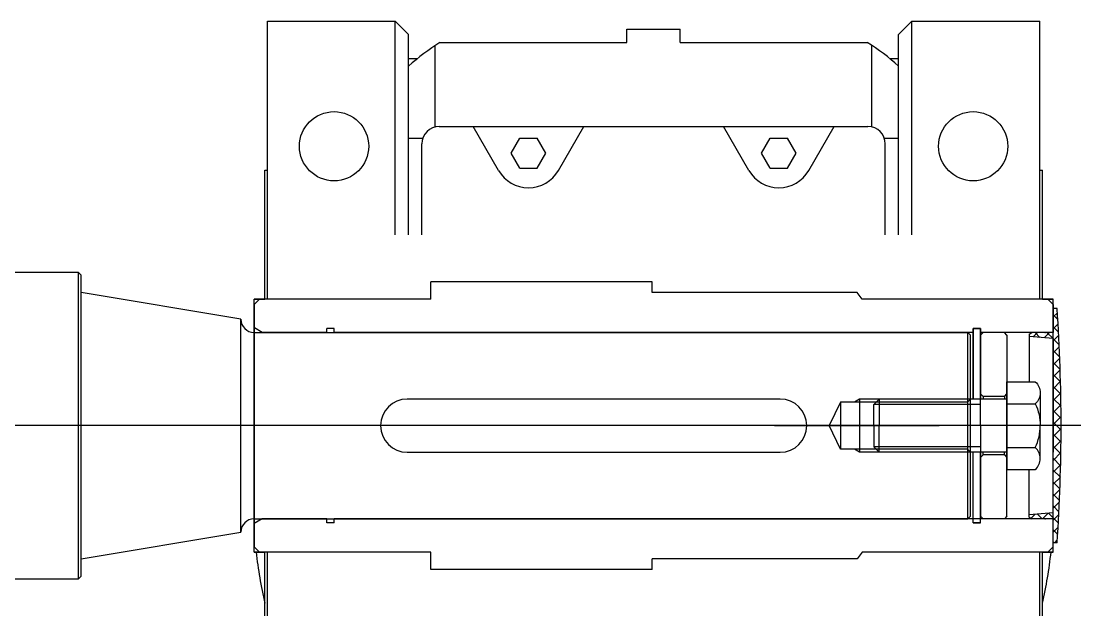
# Model space of a CAD drawing. Header units: millimetres. Extents: x 0 to 356400, y 0 to 68257.
# Drawn here: x 335611.3 to 336009.2, y 51800.4 to 52021.6 of the extents above; entities that cross this region are included whole.
import ezdxf

# ---------------------------------------------------------------- set-up
doc = ezdxf.new("R2010")
doc.units = ezdxf.units.MM
doc.header["$LTSCALE"] = 75
for name, color, linetype in [('1轮廓实线层', 7, 'Continuous'), ('2细线层', 4, 'Continuous'), ('8', 8, 'Continuous')]:
    doc.layers.add(name, color=color, linetype=linetype)
doc.styles.get("Standard").update_dxf_attribs({"font": 'arial.ttf'})
pattern_1 = [(225, (4389.7694, 22954.0542), (2.245064, -2.245064), []), (315, (4389.7694, 22954.0542), (2.245064, 2.245064), [])]

# ---------------------------------------------------------------- blocks, each defined once
blk = doc.blocks.new('A$C2FBA045F')
at = {"layer": '1轮廓实线层'}
for p, q in [((0, 16.47), (-10.62, 16.47)), ((0, 0), (0, 16.47)), ((-12.5, 12.36), (-12.5, 0)), ((0, 15.3), (0, 0)), ((0, 8.24), (-10.62, 8.24)), ((0, 10), (48, 10)), ((10, 0), (10, 10)), ((48, 10), (48, 0)), ((48, 10), (50, 8)), ((50, 0), (50, 8))]:
    blk.add_line(p, q, dxfattribs=at)
for centre, radius, start, end in [((-7.04, 12.36), 5.46, 131.0466, 228.9534), ((6.53, 0), 19.03, 154.3539, 180)]:
    blk.add_arc(centre, radius, start, end, dxfattribs=at)
at = {"layer": '2细线层'}
blk.add_line((10, 8), (50, 8), dxfattribs=at)
blk = doc.blocks.new('G$CFADF2E56')
at = {"layer": '8'}
h = blk.add_hatch(dxfattribs=at)
h.set_pattern_fill('ANSI37', color=256, angle=180, style=0)
h.set_pattern_definition(pattern_1)
h.paths.add_polyline_path([(1627.85, 22113.71), (1618.85, 22114.5), (1618.85, 22115.42), (1619.85, 22116), (1627.85, 22116), (1627.85, 22121), (1627.85, 22125), (1629.35, 22125, -0.017041), (1630.85, 22081), (1627.85, 22081)])
h = blk.add_hatch(dxfattribs=at)
h.set_pattern_fill('ANSI37', color=256, angle=180, style=0)
h.set_pattern_definition(pattern_1)
h.paths.add_polyline_path([(1627.85, 22048.29), (1618.85, 22047.5), (1618.85, 22046.58), (1619.85, 22046), (1627.85, 22046), (1627.85, 22041), (1627.85, 22037), (1629.35, 22037, 0.017041), (1630.85, 22081), (1627.85, 22081)])
for p, q in [((1332.83, 22233, 0), (1380.83, 22233, 0)), ((1332.83, 22128.5, 0), (1332.83, 22233, 0)), ((1380.83, 22152.71, 0), (1380.83, 22233, 0)), ((1385.83, 22228, 0), (1380.83, 22233, 0)), ((1569.83, 22228, 0), (1574.83, 22233, 0)), ((1574.83, 22233, 0), (1622.83, 22233, 0)), ((1574.83, 22152.71, 0), (1574.83, 22233, 0)), ((1622.83, 22128.5, 0), (1622.83, 22233, 0)), ((1385.83, 22152.71, 0), (1385.83, 22228, 0)), ((1467.83, 22225, 0), (1467.83, 22230, 0)), ((1467.83, 22230, 0), (1487.83, 22230, 0)), ((1487.83, 22225, 0), (1487.83, 22230, 0)), ((1569.83, 22152.71, 0), (1569.83, 22228, 0)), ((1395.83, 22193.22, 0), (1395.83, 22223.86, 0)), ((1397.58, 22225, 0), (1467.83, 22225, 0)), ((1487.83, 22225, 0), (1558.08, 22225, 0)), ((1559.83, 22193.22, 0), (1559.83, 22223.86, 0)), ((1385.83, 22219, 0), (1389.23, 22219, 0)), ((1566.44, 22219, 0), (1569.83, 22219, 0)), ((1397.33, 22193.4, 0), (1558.33, 22193.4, 0)), ((1419.58, 22176.9, 0), (1410.05, 22193.4, 0)), ((1442.09, 22176.9, 0), (1451.62, 22193.4, 0)), ((1513.58, 22176.9, 0), (1504.05, 22193.4, 0)), ((1536.09, 22176.9, 0), (1545.62, 22193.4, 0)), ((1385.83, 22189, 0), (1391.18, 22189, 0)), ((1424.31, 22183.4, 0), (1427.57, 22189.05, 0)), ((1427.57, 22189.05, 0), (1434.1, 22189.05, 0)), ((1437.36, 22183.4, 0), (1434.1, 22189.05, 0)), ((1518.31, 22183.4, 0), (1521.57, 22189.05, 0)), ((1521.57, 22189.05, 0), (1528.1, 22189.05, 0)), ((1531.36, 22183.4, 0), (1528.1, 22189.05, 0)), ((1564.49, 22189, 0), (1569.83, 22189, 0)), ((1390.83, 22152.71, 0), (1390.83, 22186.9, 0)), ((1427.57, 22177.75, 0), (1424.31, 22183.4, 0)), ((1434.1, 22177.75, 0), (1437.36, 22183.4, 0)), ((1521.57, 22177.75, 0), (1518.31, 22183.4, 0)), ((1528.1, 22177.75, 0), (1531.36, 22183.4, 0)), ((1564.83, 22152.71, 0), (1564.83, 22186.9, 0)), ((1331.83, 22128.5, 0), (1331.83, 22177, 0)), ((1331.83, 22177, 0), (1332.83, 22177, 0)), ((1427.57, 22177.75, 0), (1434.1, 22177.75, 0)), ((1521.57, 22177.75, 0), (1528.1, 22177.75, 0)), ((1622.83, 22177, 0), (1623.83, 22177, 0)), ((1623.83, 22128.5, 0), (1623.83, 22177, 0)), ((1261.83, 22138.5, 0), (1233.83, 22138.5, 0)), ((1261.83, 22023.5, 0), (1261.83, 22138.5, 0)), ((1262.83, 22137.5, 0), (1261.83, 22138.5, 0)), ((1262.83, 22024.5, 0), (1262.83, 22137.5, 0)), ((1477.23, 22135, 0), (1394.23, 22135, 0)), ((1394.23, 22128.5, 0), (1394.23, 22135, 0)), ((1477.23, 22131, 0), (1477.23, 22135, 0)), ((1322.83, 22121, 0), (1262.83, 22131, 0)), ((1262.83, 22131, 0), (1262.83, 22131, 0)), ((1262.83, 22031, 0), (1262.83, 22131, 0)), ((1327.83, 22033.5, 0), (1327.83, 22128.5, 0)), ((1327.83, 22128.5, 0), (1331.83, 22128.5, 0)), ((1331.83, 22128.5, 0), (1327.83, 22128.5, 0)), ((1327.83, 22081, 0), (1327.83, 22128.5, 0)), ((1327.83, 22126.5, 0), (1329.83, 22128.5, 0)), ((1394.23, 22128.5, 0), (1329.83, 22128.5, 0)), ((1554.28, 22131, 0), (1477.23, 22131, 0)), ((1556.18, 22128.5, 0), (1554.28, 22131, 0)), ((1625.83, 22128.5, 0), (1556.18, 22128.5, 0)), ((1623.83, 22128.5, 0), (1627.83, 22128.5, 0)), ((1627.83, 22128.5, 0), (1623.83, 22128.5, 0)), ((1627.83, 22126.5, 0), (1625.83, 22128.5, 0)), ((1627.83, 22033.5, 0), (1627.83, 22128.5, 0)), ((1627.83, 22081, 0), (1627.83, 22128.5, 0)), ((1327.83, 22126.5, 0), (1327.83, 22035.5, 0)), ((1627.83, 22126.5, 0), (1627.85, 22116, 0)), ((1629.35, 22125, 0), (1627.85, 22125, 0)), ((1322.83, 22041, 0), (1322.83, 22121, 0)), ((1627.85, 22121, 0), (1627.85, 22116, 0)), ((1327.83, 22116, 0), (1595.83, 22116, 0)), ((1327.83, 22116, 0), (1327.83, 22046, 0)), ((1330.89, 22116.03, 0), (1327.92, 22117.74, 0)), ((1355.13, 22116, 0), (1330.83, 22116, 0)), ((1357.83, 22117.5, 0), (1355.13, 22117.5, 0)), ((1355.13, 22116, 0), (1355.13, 22117.5, 0)), ((1357.83, 22116, 0), (1357.83, 22117.5, 0)), ((1597.83, 22116, 0), (1357.83, 22116, 0)), ((1595.83, 22046, 0), (1595.83, 22116, 0)), ((1595.83, 22116, 0), (1596.83, 22115, 0)), ((1597.83, 22117.5, 0), (1600.53, 22117.5, 0)), ((1600.53, 22117.5, 0), (1597.83, 22117.5, 0)), ((1597.83, 22117.5, 0), (1597.83, 22091, 0)), ((1597.83, 22116, 0), (1597.83, 22117.5, 0)), ((1597.83, 22091.16, 0), (1597.83, 22116.2, 0)), ((1600.53, 22116, 0), (1600.53, 22117.5, 0)), ((1600.53, 22117.5, 0), (1600.53, 22091, 0)), ((1600.53, 22091.04, 0), (1600.53, 22116.28, 0)), ((1624.83, 22116, 0), (1600.53, 22116, 0)), ((1601.53, 22116, 0), (1600.53, 22115, 0)), ((1609.53, 22116, 0), (1601.53, 22116, 0)), ((1610.53, 22115, 0), (1609.53, 22116, 0)), ((1618.85, 22115.42, 0), (1619.85, 22116, 0)), ((1618.85, 22115.42, 0), (1618.85, 22097.47, 0)), ((1627.85, 22116, 0), (1619.85, 22116, 0)), ((1596.83, 22047, 0), (1596.83, 22115, 0)), ((1600.53, 22091, 0), (1600.53, 22115, 0)), ((1610.53, 22115, 0), (1610.53, 22091, 0)), ((1627.85, 22113.71, 0), (1618.85, 22114.5, 0)), ((1627.85, 22113.71, 0), (1627.85, 22081, 0)), ((1601.53, 22092, 0), (1600.53, 22093, 0)), ((1601.53, 22092, 0), (1601.53, 22091, 0)), ((1609.53, 22092, 0), (1601.53, 22092, 0)), ((1609.53, 22092, 0), (1610.53, 22093, 0)), ((1609.53, 22092, 0), (1609.53, 22091, 0)), ((1547.96, 22089.87, 0), (1543.8, 22081, 0)), ((1547.96, 22089.87, 0), (1547.96, 22072.13, 0)), ((1595.71, 22089.87, 0), (1547.96, 22089.87, 0)), ((1555.17, 22091, 0), (1553.21, 22089.87, 0)), ((1555.17, 22091, 0), (1555.17, 22071, 0)), ((1596.83, 22091, 0), (1555.17, 22091, 0)), ((1596.83, 22091, 0), (1595.71, 22089.87, 0)), ((1595.71, 22089.87, 0), (1595.71, 22072.13, 0)), ((1627.85, 22091, 0), (1627.85, 22071, 0)), ((1596.83, 22081, 0), (956.81, 22081, 0)), ((1607.39, 22081, 0), (957.44, 22081, 0)), ((1638.25, 22081, 0), (1327.83, 22081, 0)), ((1327.83, 22033.5, 0), (1327.83, 22081, 0)), ((1523.21, 22081, 0), (1585.08, 22081, 0)), ((1547.96, 22072.13, 0), (1543.8, 22081, 0)), ((1627.83, 22033.5, 0), (1627.83, 22081, 0)), ((1627.85, 22048.29, 0), (1627.85, 22081, 0)), ((1595.71, 22072.13, 0), (1547.96, 22072.13, 0)), ((1555.17, 22071, 0), (1553.21, 22072.13, 0)), ((1596.83, 22071, 0), (1595.71, 22072.13, 0)), ((1596.83, 22071, 0), (1555.17, 22071, 0)), ((1597.83, 22044.5, 0), (1597.83, 22071, 0)), ((1597.83, 22045.84, 0), (1597.83, 22070.97, 0)), ((1600.53, 22071, 0), (1600.53, 22047, 0)), ((1600.53, 22044.5, 0), (1600.53, 22071, 0)), ((1600.53, 22045.94, 0), (1600.53, 22070.97, 0)), ((1601.53, 22070, 0), (1600.53, 22069, 0)), ((1601.53, 22070, 0), (1601.53, 22071, 0)), ((1609.53, 22070, 0), (1601.53, 22070, 0)), ((1609.53, 22070, 0), (1609.53, 22071, 0)), ((1609.53, 22070, 0), (1610.53, 22069, 0)), ((1610.53, 22047, 0), (1610.53, 22071, 0)), ((1627.83, 22071, 0), (1627.83, 22071, 0)), ((1618.85, 22046.58, 0), (1618.85, 22064.53, 0)), ((1627.85, 22048.29, 0), (1618.85, 22047.5, 0)), ((1330.89, 22046.01, 0), (1327.8, 22044.22, 0)), ((1327.83, 22046, 0), (1595.83, 22046, 0)), ((1355.13, 22046, 0), (1330.83, 22046, 0)), ((1355.13, 22044.5, 0), (1355.13, 22046, 0)), ((1357.83, 22044.5, 0), (1355.13, 22044.5, 0)), ((1619.85, 22046, 0), (1357.83, 22046, 0)), ((1357.83, 22044.5, 0), (1357.83, 22046, 0)), ((1596.83, 22047, 0), (1595.83, 22046, 0)), ((1597.83, 22044.5, 0), (1597.83, 22046, 0)), ((1600.53, 22044.5, 0), (1597.83, 22044.5, 0)), ((1597.83, 22044.5, 0), (1600.53, 22044.5, 0)), ((1601.53, 22046, 0), (1600.53, 22047, 0)), ((1600.53, 22044.5, 0), (1600.53, 22046, 0)), ((1609.53, 22046, 0), (1601.53, 22046, 0)), ((1610.53, 22047, 0), (1609.53, 22046, 0)), ((1618.85, 22046.58, 0), (1619.85, 22046, 0)), ((1627.85, 22046, 0), (1619.85, 22046, 0)), ((1627.83, 22035.5, 0), (1627.85, 22046, 0)), ((1627.85, 22041, 0), (1627.85, 22046, 0)), ((1262.83, 22031, 0), (1322.83, 22041, 0)), ((1629.35, 22037, 0), (1627.85, 22037, 0)), ((1327.83, 22035.5, 0), (1329.83, 22033.5, 0)), ((1327.83, 22033.5, 0), (1331.83, 22033.5, 0)), ((1331.83, 22033.5, 0), (1327.83, 22033.5, 0)), ((1394.23, 22033.5, 0), (1329.83, 22033.5, 0)), ((1331.83, 21989.04, 0), (1331.83, 22033.5, 0)), ((1332.83, 21816, 0), (1332.83, 22033.5, 0)), ((1394.23, 22027, 0), (1394.23, 22033.5, 0)), ((1556.18, 22033.5, 0), (1554.28, 22031, 0)), ((1625.83, 22033.5, 0), (1556.18, 22033.5, 0)), ((1622.83, 21816, 0), (1622.83, 22033.5, 0)), ((1623.83, 21989.04, 0), (1623.83, 22033.5, 0)), ((1623.83, 22033.5, 0), (1627.83, 22033.5, 0)), ((1627.83, 22033.5, 0), (1623.83, 22033.5, 0)), ((1627.83, 22035.5, 0), (1625.83, 22033.5, 0)), ((1262.83, 22031, 0), (1262.83, 22031, 0)), ((1480.23, 22031, 0), (1477.23, 22031, 0)), ((1477.23, 22027, 0), (1477.23, 22031, 0)), ((1554.28, 22031, 0), (1478.81, 22031, 0)), ((1261.83, 22023.5, 0), (1262.83, 22024.5, 0)), ((1477.23, 22027, 0), (1394.23, 22027, 0)), ((1233.83, 22023.5, 0), (1261.83, 22023.5, 0))]:
    blk.add_line(p, q, dxfattribs=at)
at = {"layer": '8', "elevation": 0}
blk.add_lwpolyline([(1385.33, 22071), (1525.33, 22071, 1), (1525.33, 22091), (1385.33, 22091, 1)], format="xyb", close=True, dxfattribs=at)
at = {"layer": '8'}
for centre in [(1357.83, 22186, 0), (1597.83, 22186, 0)]:
    blk.add_circle(centre, 13, dxfattribs=at)
for centre, radius, start, end in [((1445.83, 22149.03, 0), 90, 122.4193, 131.8103), ((1509.83, 22149.03, 0), 90, 48.1896, 57.5807), ((1397.33, 22186.9, 0), 6.5, 90, 180), ((1558.33, 22186.9, 0), 6.5, 0, 90), ((1430.83, 22183.4, 0), 13, 210, 330), ((1524.83, 22183.4, 0), 13, 210, 330), ((984.76, 22081, 0), 646.08, 0, 3.90502), ((1327.83, 22121, 0), 5, 180, 270), ((984.76, 22081, 0), 646.08, 356.09498, 0), ((1477.83, 22048.7, 0), 150, 179.9144, 180), ((1477.83, 22048.7, 0), 150, 180, 180.0944), ((1327.83, 22041, 0), 5, 90, 180), ((1477.83, 22048.7, 0), 150, 185.8159, 193.2617), ((1477.83, 22048.7, 0), 150, 346.7388, 354.184)]:
    blk.add_arc(centre, radius, start, end, dxfattribs=at)
for p in [(1327.92, 22117.74, 0), (1330.89, 22116.03, 0), (1330.89, 22116.03, 0), (1362.53, 22116, 0), (1593.13, 22116, 0), (1624.88, 22116.02, 0), (1624.88, 22116.02, 0), (1627.85, 22117.73, 0), (1327.8, 22044.22, 0), (1330.89, 22046.01, 0), (1330.89, 22046.01, 0), (1624.88, 22046.05, 0), (1624.88, 22046.05, 0)]:
    blk.add_point(p, dxfattribs=at)
at = {"layer": '8', "xscale": -1}
blk.add_blockref('A$C2FBA045F', (1610.53, 22081, 0), dxfattribs=at)
at = {"layer": '8', "rotation": 180}
blk.add_blockref('A$C2FBA045F', (1610.53, 22081, 0), dxfattribs=at)
at = {"layer": '8', "text_generation_flag": 4, "flags": 1}
for tag, p, rotation in [('MATERIAL', (1084.5, 20321), 180), ('ENAME', (1084.5, 20323), 180), ('NAME', (1084.5, 20324), 180), ('SPEC', (1084.5, 20322), 180), ('REMARK', (1084.5, 20317), 180), ('WEIGHT', (1084.5, 20320), 180), ('MAKER', (1084.5, 20318), 180), ('PRICE', (1084.5, 20319), 180), ('USER1', (1084.5, 20316), 180), ('USER2', (1084.5, 20315), 180), ('USER3', (1084.5, 20314), 180), ('USER4', (1084.5, 20313), 180), ('USER5', (1084.5, 20312), 180), ('QTY', (1084.5, 20311), 180), ('NAME', (525.5, 20272), 270), ('ENAME', (526.5, 20272), 270), ('SPEC', (527.5, 20272), 270), ('MATERIAL', (528.5, 20272), 270), ('WEIGHT', (529.5, 20272), 270), ('PRICE', (530.5, 20272), 270), ('MAKER', (531.5, 20272), 270), ('REMARK', (532.5, 20272), 270), ('USER1', (533.5, 20272), 270), ('USER2', (534.5, 20272), 270), ('USER3', (535.5, 20272), 270), ('USER4', (536.5, 20272), 270), ('USER5', (537.5, 20272), 270), ('QTY', (538.5, 20272), 270), ('NAME', (504.83, 20249), 180), ('MATERIAL', (504.83, 20246), 180), ('ENAME', (504.83, 20248), 180), ('SPEC', (504.83, 20247), 180), ('REMARK', (504.83, 20242), 180), ('WEIGHT', (504.83, 20245), 180), ('MAKER', (504.83, 20243), 180), ('PRICE', (504.83, 20244), 180), ('USER4', (504.83, 20238), 180), ('USER1', (504.83, 20241), 180), ('USER2', (504.83, 20240), 180), ('USER3', (504.83, 20239), 180), ('USER5', (504.83, 20237), 180), ('QTY', (504.83, 20236), 180), ('ENAME', (1084.5, 19423), 180), ('NAME', (1084.5, 19424), 180), ('SPEC', (1084.5, 19422), 180), ('MATERIAL', (1084.5, 19421), 180), ('WEIGHT', (1084.5, 19420), 180), ('MAKER', (1084.5, 19418), 180), ('PRICE', (1084.5, 19419), 180), ('REMARK', (1084.5, 19417), 180), ('USER1', (1084.5, 19416), 180), ('USER2', (1084.5, 19415), 180), ('USER3', (1084.5, 19414), 180), ('USER4', (1084.5, 19413), 180), ('USER5', (1084.5, 19412), 180), ('QTY', (1084.5, 19411), 180), ('NAME', (525.5, 19372), 270), ('ENAME', (526.5, 19372), 270), ('SPEC', (527.5, 19372), 270), ('MATERIAL', (528.5, 19372), 270), ('WEIGHT', (529.5, 19372), 270), ('PRICE', (530.5, 19372), 270), ('MAKER', (531.5, 19372), 270), ('REMARK', (532.5, 19372), 270), ('USER1', (533.5, 19372), 270), ('USER2', (534.5, 19372), 270), ('USER3', (535.5, 19372), 270), ('USER4', (536.5, 19372), 270), ('USER5', (537.5, 19372), 270), ('QTY', (538.5, 19372), 270), ('MATERIAL', (504.83, 19346), 180), ('ENAME', (504.83, 19348), 180), ('NAME', (504.83, 19349), 180), ('SPEC', (504.83, 19347), 180), ('REMARK', (504.83, 19342), 180), ('WEIGHT', (504.83, 19345), 180), ('MAKER', (504.83, 19343), 180), ('PRICE', (504.83, 19344), 180), ('USER4', (504.83, 19338), 180), ('USER1', (504.83, 19341), 180), ('USER2', (504.83, 19340), 180), ('USER3', (504.83, 19339), 180), ('USER5', (504.83, 19337), 180), ('QTY', (504.83, 19336), 180), ('ENAME', (1084.5, 18523), 180), ('NAME', (1084.5, 18524), 180), ('MATERIAL', (1084.5, 18521), 180), ('WEIGHT', (1084.5, 18520), 180), ('PRICE', (1084.5, 18519), 180), ('SPEC', (1084.5, 18522), 180), ('REMARK', (1084.5, 18517), 180), ('MAKER', (1084.5, 18518), 180), ('USER1', (1084.5, 18516), 180), ('USER2', (1084.5, 18515), 180), ('USER3', (1084.5, 18514), 180), ('USER4', (1084.5, 18513), 180), ('USER5', (1084.5, 18512), 180), ('QTY', (1084.5, 18511), 180), ('NAME', (525.5, 18472), 270), ('ENAME', (526.5, 18472), 270), ('SPEC', (527.5, 18472), 270), ('MATERIAL', (528.5, 18472), 270), ('WEIGHT', (529.5, 18472), 270), ('PRICE', (530.5, 18472), 270), ('MAKER', (531.5, 18472), 270), ('REMARK', (532.5, 18472), 270), ('USER1', (533.5, 18472), 270), ('USER2', (534.5, 18472), 270), ('USER3', (535.5, 18472), 270), ('USER4', (536.5, 18472), 270), ('USER5', (537.5, 18472), 270), ('QTY', (538.5, 18472), 270), ('ENAME', (504.83, 18448), 180), ('NAME', (504.83, 18449), 180), ('SPEC', (504.83, 18447), 180), ('MATERIAL', (504.83, 18446), 180), ('WEIGHT', (504.83, 18445), 180), ('MAKER', (504.83, 18443), 180), ('PRICE', (504.83, 18444), 180), ('REMARK', (504.83, 18442), 180), ('USER1', (504.83, 18441), 180), ('USER2', (504.83, 18440), 180), ('USER3', (504.83, 18439), 180), ('USER4', (504.83, 18438), 180), ('USER5', (504.83, 18437), 180), ('QTY', (504.83, 18436), 180), ('ENAME', (1084.5, 17623), 180), ('NAME', (1084.5, 17624), 180), ('MATERIAL', (1084.5, 17621), 180), ('WEIGHT', (1084.5, 17620), 180), ('PRICE', (1084.5, 17619), 180), ('SPEC', (1084.5, 17622), 180), ('REMARK', (1084.5, 17617), 180), ('MAKER', (1084.5, 17618), 180), ('USER1', (1084.5, 17616), 180), ('USER2', (1084.5, 17615), 180), ('USER3', (1084.5, 17614), 180), ('USER4', (1084.5, 17613), 180), ('USER5', (1084.5, 17612), 180), ('QTY', (1084.5, 17611), 180), ('NAME', (525.5, 17572), 270), ('ENAME', (526.5, 17572), 270), ('SPEC', (527.5, 17572), 270), ('MATERIAL', (528.5, 17572), 270), ('WEIGHT', (529.5, 17572), 270), ('PRICE', (530.5, 17572), 270), ('MAKER', (531.5, 17572), 270), ('REMARK', (532.5, 17572), 270), ('USER1', (533.5, 17572), 270), ('USER2', (534.5, 17572), 270), ('USER3', (535.5, 17572), 270), ('USER4', (536.5, 17572), 270), ('USER5', (537.5, 17572), 270), ('QTY', (538.5, 17572), 270), ('ENAME', (504.83, 17548), 180), ('NAME', (504.83, 17549), 180), ('MATERIAL', (504.83, 17546), 180), ('WEIGHT', (504.83, 17545), 180), ('PRICE', (504.83, 17544), 180), ('SPEC', (504.83, 17547), 180), ('REMARK', (504.83, 17542), 180), ('MAKER', (504.83, 17543), 180), ('USER1', (504.83, 17541), 180), ('USER2', (504.83, 17540), 180), ('USER4', (504.83, 17538), 180), ('USER5', (504.83, 17537), 180), ('USER3', (504.83, 17539), 180), ('QTY', (504.83, 17536), 180), ('NAME', (1084.5, 16724), 180), ('MATERIAL', (1084.5, 16721), 180), ('WEIGHT', (1084.5, 16720), 180), ('ENAME', (1084.5, 16723), 180), ('SPEC', (1084.5, 16722), 180), ('REMARK', (1084.5, 16717), 180), ('MAKER', (1084.5, 16718), 180), ('USER1', (1084.5, 16716), 180), ('PRICE', (1084.5, 16719), 180), ('USER2', (1084.5, 16715), 180), ('USER3', (1084.5, 16714), 180), ('USER4', (1084.5, 16713), 180), ('USER5', (1084.5, 16712), 180), ('QTY', (1084.5, 16711), 180), ('NAME', (525.5, 16672), 270), ('ENAME', (526.5, 16672), 270), ('SPEC', (527.5, 16672), 270), ('MATERIAL', (528.5, 16672), 270), ('WEIGHT', (529.5, 16672), 270), ('PRICE', (530.5, 16672), 270), ('MAKER', (531.5, 16672), 270), ('REMARK', (532.5, 16672), 270), ('USER1', (533.5, 16672), 270), ('USER2', (534.5, 16672), 270), ('USER3', (535.5, 16672), 270), ('USER4', (536.5, 16672), 270), ('USER5', (537.5, 16672), 270), ('QTY', (538.5, 16672), 270), ('ENAME', (504.83, 16648), 180), ('NAME', (504.83, 16649), 180), ('MATERIAL', (504.83, 16646), 180), ('WEIGHT', (504.83, 16645), 180), ('SPEC', (504.83, 16647), 180), ('REMARK', (504.83, 16642), 180), ('MAKER', (504.83, 16643), 180), ('USER1', (504.83, 16641), 180), ('PRICE', (504.83, 16644), 180), ('USER4', (504.83, 16638), 180), ('USER5', (504.83, 16637), 180), ('USER2', (504.83, 16640), 180), ('USER3', (504.83, 16639), 180), ('QTY', (504.83, 16636), 180), ('MATERIAL', (1084.5, 15821), 180), ('ENAME', (1084.5, 15823), 180), ('NAME', (1084.5, 15824), 180), ('SPEC', (1084.5, 15822), 180), ('REMARK', (1084.5, 15817), 180), ('WEIGHT', (1084.5, 15820), 180), ('MAKER', (1084.5, 15818), 180), ('PRICE', (1084.5, 15819), 180), ('USER1', (1084.5, 15816), 180), ('USER2', (1084.5, 15815), 180), ('USER3', (1084.5, 15814), 180), ('USER4', (1084.5, 15813), 180), ('USER5', (1084.5, 15812), 180), ('QTY', (1084.5, 15811), 180), ('NAME', (525.5, 15772), 270), ('ENAME', (526.5, 15772), 270), ('SPEC', (527.5, 15772), 270), ('MATERIAL', (528.5, 15772), 270), ('WEIGHT', (529.5, 15772), 270), ('PRICE', (530.5, 15772), 270), ('MAKER', (531.5, 15772), 270), ('REMARK', (532.5, 15772), 270), ('USER1', (533.5, 15772), 270), ('USER2', (534.5, 15772), 270), ('USER3', (535.5, 15772), 270), ('USER4', (536.5, 15772), 270), ('USER5', (537.5, 15772), 270), ('QTY', (538.5, 15772), 270), ('NAME', (504.83, 15749), 180), ('MATERIAL', (504.83, 15746), 180), ('WEIGHT', (504.83, 15745), 180), ('ENAME', (504.83, 15748), 180), ('SPEC', (504.83, 15747), 180), ('REMARK', (504.83, 15742), 180), ('MAKER', (504.83, 15743), 180), ('USER1', (504.83, 15741), 180), ('PRICE', (504.83, 15744), 180), ('USER4', (504.83, 15738), 180), ('USER5', (504.83, 15737), 180), ('USER2', (504.83, 15740), 180), ('USER3', (504.83, 15739), 180), ('QTY', (504.83, 15736), 180), ('ENAME', (1084.5, 14923), 180), ('NAME', (1084.5, 14924), 180), ('SPEC', (1084.5, 14922), 180), ('MATERIAL', (1084.5, 14921), 180), ('WEIGHT', (1084.5, 14920), 180), ('MAKER', (1084.5, 14918), 180), ('PRICE', (1084.5, 14919), 180), ('REMARK', (1084.5, 14917), 180), ('USER1', (1084.5, 14916), 180), ('USER2', (1084.5, 14915), 180), ('USER3', (1084.5, 14914), 180), ('USER4', (1084.5, 14913), 180), ('USER5', (1084.5, 14912), 180), ('QTY', (1084.5, 14911), 180), ('NAME', (525.5, 14872), 270), ('ENAME', (526.5, 14872), 270), ('SPEC', (527.5, 14872), 270), ('MATERIAL', (528.5, 14872), 270), ('WEIGHT', (529.5, 14872), 270), ('PRICE', (530.5, 14872), 270), ('MAKER', (531.5, 14872), 270), ('REMARK', (532.5, 14872), 270), ('USER1', (533.5, 14872), 270), ('USER2', (534.5, 14872), 270), ('USER3', (535.5, 14872), 270), ('USER4', (536.5, 14872), 270), ('USER5', (537.5, 14872), 270), ('QTY', (538.5, 14872), 270), ('MATERIAL', (504.83, 14846), 180), ('ENAME', (504.83, 14848), 180), ('NAME', (504.83, 14849), 180), ('SPEC', (504.83, 14847), 180), ('REMARK', (504.83, 14842), 180), ('WEIGHT', (504.83, 14845), 180), ('MAKER', (504.83, 14843), 180), ('PRICE', (504.83, 14844), 180), ('USER4', (504.83, 14838), 180), ('USER1', (504.83, 14841), 180), ('USER2', (504.83, 14840), 180), ('USER3', (504.83, 14839), 180), ('USER5', (504.83, 14837), 180), ('QTY', (504.83, 14836), 180), ('ENAME', (1084.5, 14023), 180), ('NAME', (1084.5, 14024), 180), ('SPEC', (1084.5, 14022), 180), ('MATERIAL', (1084.5, 14021), 180), ('WEIGHT', (1084.5, 14020), 180), ('MAKER', (1084.5, 14018), 180), ('PRICE', (1084.5, 14019), 180), ('REMARK', (1084.5, 14017), 180), ('USER1', (1084.5, 14016), 180), ('USER2', (1084.5, 14015), 180), ('USER3', (1084.5, 14014), 180), ('USER4', (1084.5, 14013), 180), ('USER5', (1084.5, 14012), 180), ('QTY', (1084.5, 14011), 180), ('NAME', (525.5, 13972), 270), ('ENAME', (526.5, 13972), 270), ('SPEC', (527.5, 13972), 270), ('MATERIAL', (528.5, 13972), 270), ('WEIGHT', (529.5, 13972), 270), ('PRICE', (530.5, 13972), 270), ('MAKER', (531.5, 13972), 270), ('REMARK', (532.5, 13972), 270), ('USER1', (533.5, 13972), 270), ('USER2', (534.5, 13972), 270), ('USER3', (535.5, 13972), 270), ('USER4', (536.5, 13972), 270), ('USER5', (537.5, 13972), 270), ('QTY', (538.5, 13972), 270), ('ENAME', (504.83, 13948), 180), ('NAME', (504.83, 13949), 180), ('SPEC', (504.83, 13947), 180), ('MATERIAL', (504.83, 13946), 180), ('WEIGHT', (504.83, 13945), 180), ('MAKER', (504.83, 13943), 180), ('PRICE', (504.83, 13944), 180), ('REMARK', (504.83, 13942), 180), ('USER1', (504.83, 13941), 180), ('USER2', (504.83, 13940), 180), ('USER3', (504.83, 13939), 180), ('USER4', (504.83, 13938), 180), ('USER5', (504.83, 13937), 180), ('QTY', (504.83, 13936), 180), ('ENAME', (1084.5, 12323), 180), ('NAME', (1084.5, 12324), 180), ('MATERIAL', (1084.5, 12321), 180), ('WEIGHT', (1084.5, 12320), 180), ('PRICE', (1084.5, 12319), 180), ('SPEC', (1084.5, 12322), 180), ('REMARK', (1084.5, 12317), 180), ('MAKER', (1084.5, 12318), 180), ('USER1', (1084.5, 12316), 180), ('USER2', (1084.5, 12315), 180), ('USER3', (1084.5, 12314), 180), ('USER4', (1084.5, 12313), 180), ('USER5', (1084.5, 12312), 180), ('QTY', (1084.5, 12311), 180), ('NAME', (525.5, 12272), 270), ('ENAME', (526.5, 12272), 270), ('SPEC', (527.5, 12272), 270), ('MATERIAL', (528.5, 12272), 270), ('WEIGHT', (529.5, 12272), 270), ('PRICE', (530.5, 12272), 270), ('MAKER', (531.5, 12272), 270), ('REMARK', (532.5, 12272), 270), ('USER1', (533.5, 12272), 270), ('USER2', (534.5, 12272), 270), ('USER3', (535.5, 12272), 270), ('USER4', (536.5, 12272), 270), ('USER5', (537.5, 12272), 270), ('QTY', (538.5, 12272), 270), ('ENAME', (504.83, 12248), 180), ('NAME', (504.83, 12249), 180), ('MATERIAL', (504.83, 12246), 180), ('WEIGHT', (504.83, 12245), 180), ('PRICE', (504.83, 12244), 180), ('SPEC', (504.83, 12247), 180), ('REMARK', (504.83, 12242), 180), ('MAKER', (504.83, 12243), 180), ('USER1', (504.83, 12241), 180), ('USER2', (504.83, 12240), 180), ('USER4', (504.83, 12238), 180), ('USER5', (504.83, 12237), 180), ('USER3', (504.83, 12239), 180), ('QTY', (504.83, 12236), 180), ('NAME', (1084.5, 10624), 180), ('MATERIAL', (1084.5, 10621), 180), ('WEIGHT', (1084.5, 10620), 180), ('ENAME', (1084.5, 10623), 180), ('SPEC', (1084.5, 10622), 180), ('REMARK', (1084.5, 10617), 180), ('MAKER', (1084.5, 10618), 180), ('USER1', (1084.5, 10616), 180), ('PRICE', (1084.5, 10619), 180), ('USER2', (1084.5, 10615), 180), ('USER3', (1084.5, 10614), 180), ('USER4', (1084.5, 10613), 180), ('USER5', (1084.5, 10612), 180), ('QTY', (1084.5, 10611), 180), ('NAME', (525.5, 10572), 270), ('ENAME', (526.5, 10572), 270), ('SPEC', (527.5, 10572), 270), ('MATERIAL', (528.5, 10572), 270), ('WEIGHT', (529.5, 10572), 270), ('PRICE', (530.5, 10572), 270), ('MAKER', (531.5, 10572), 270), ('REMARK', (532.5, 10572), 270), ('USER1', (533.5, 10572), 270), ('USER2', (534.5, 10572), 270), ('USER3', (535.5, 10572), 270), ('USER4', (536.5, 10572), 270), ('USER5', (537.5, 10572), 270), ('QTY', (538.5, 10572), 270), ('NAME', (504.83, 10549), 180), ('MATERIAL', (504.83, 10546), 180), ('WEIGHT', (504.83, 10545), 180), ('ENAME', (504.83, 10548), 180), ('SPEC', (504.83, 10547), 180), ('REMARK', (504.83, 10542), 180), ('MAKER', (504.83, 10543), 180), ('USER1', (504.83, 10541), 180), ('PRICE', (504.83, 10544), 180), ('USER4', (504.83, 10538), 180), ('USER5', (504.83, 10537), 180), ('USER2', (504.83, 10540), 180), ('USER3', (504.83, 10539), 180), ('QTY', (504.83, 10536), 180), ('MATERIAL', (1084.5, 8921), 180), ('ENAME', (1084.5, 8923), 180), ('NAME', (1084.5, 8924), 180), ('SPEC', (1084.5, 8922), 180), ('REMARK', (1084.5, 8917), 180), ('WEIGHT', (1084.5, 8920), 180), ('MAKER', (1084.5, 8918), 180), ('PRICE', (1084.5, 8919), 180), ('USER1', (1084.5, 8916), 180), ('USER2', (1084.5, 8915), 180), ('USER3', (1084.5, 8914), 180), ('USER4', (1084.5, 8913), 180), ('USER5', (1084.5, 8912), 180), ('QTY', (1084.5, 8911), 180), ('NAME', (525.5, 8872), 270), ('ENAME', (526.5, 8872), 270), ('SPEC', (527.5, 8872), 270), ('MATERIAL', (528.5, 8872), 270), ('WEIGHT', (529.5, 8872), 270), ('PRICE', (530.5, 8872), 270), ('MAKER', (531.5, 8872), 270), ('REMARK', (532.5, 8872), 270), ('USER1', (533.5, 8872), 270), ('USER2', (534.5, 8872), 270), ('USER3', (535.5, 8872), 270), ('USER4', (536.5, 8872), 270), ('USER5', (537.5, 8872), 270), ('QTY', (538.5, 8872), 270), ('MATERIAL', (504.83, 8846), 180), ('ENAME', (504.83, 8848), 180), ('NAME', (504.83, 8849), 180), ('SPEC', (504.83, 8847), 180), ('REMARK', (504.83, 8842), 180), ('WEIGHT', (504.83, 8845), 180), ('MAKER', (504.83, 8843), 180), ('PRICE', (504.83, 8844), 180), ('USER4', (504.83, 8838), 180), ('USER1', (504.83, 8841), 180), ('USER2', (504.83, 8840), 180), ('USER3', (504.83, 8839), 180), ('USER5', (504.83, 8837), 180), ('QTY', (504.83, 8836), 180), ('ENAME', (1084.5, 7223), 180), ('NAME', (1084.5, 7224), 180), ('SPEC', (1084.5, 7222), 180), ('MATERIAL', (1084.5, 7221), 180), ('WEIGHT', (1084.5, 7220), 180), ('MAKER', (1084.5, 7218), 180), ('PRICE', (1084.5, 7219), 180), ('REMARK', (1084.5, 7217), 180), ('USER1', (1084.5, 7216), 180), ('USER2', (1084.5, 7215), 180), ('USER3', (1084.5, 7214), 180), ('USER4', (1084.5, 7213), 180), ('USER5', (1084.5, 7212), 180), ('QTY', (1084.5, 7211), 180), ('NAME', (525.5, 7172), 270), ('ENAME', (526.5, 7172), 270), ('SPEC', (527.5, 7172), 270), ('MATERIAL', (528.5, 7172), 270), ('WEIGHT', (529.5, 7172), 270), ('PRICE', (530.5, 7172), 270), ('MAKER', (531.5, 7172), 270), ('REMARK', (532.5, 7172), 270), ('USER1', (533.5, 7172), 270), ('USER2', (534.5, 7172), 270), ('USER3', (535.5, 7172), 270), ('USER4', (536.5, 7172), 270), ('USER5', (537.5, 7172), 270), ('QTY', (538.5, 7172), 270), ('ENAME', (504.83, 7148), 180), ('NAME', (504.83, 7149), 180), ('SPEC', (504.83, 7147), 180), ('MATERIAL', (504.83, 7146), 180), ('WEIGHT', (504.83, 7145), 180), ('MAKER', (504.83, 7143), 180), ('PRICE', (504.83, 7144), 180), ('REMARK', (504.83, 7142), 180), ('USER1', (504.83, 7141), 180), ('USER2', (504.83, 7140), 180), ('USER3', (504.83, 7139), 180), ('USER4', (504.83, 7138), 180), ('USER5', (504.83, 7137), 180), ('QTY', (504.83, 7136), 180), ('ENAME', (1084.5, 5523), 180), ('NAME', (1084.5, 5524), 180), ('MATERIAL', (1084.5, 5521), 180), ('WEIGHT', (1084.5, 5520), 180), ('PRICE', (1084.5, 5519), 180), ('SPEC', (1084.5, 5522), 180), ('REMARK', (1084.5, 5517), 180), ('MAKER', (1084.5, 5518), 180), ('USER1', (1084.5, 5516), 180), ('USER2', (1084.5, 5515), 180), ('USER3', (1084.5, 5514), 180), ('USER4', (1084.5, 5513), 180), ('USER5', (1084.5, 5512), 180), ('QTY', (1084.5, 5511), 180), ('NAME', (525.5, 5472), 270), ('ENAME', (526.5, 5472), 270), ('SPEC', (527.5, 5472), 270), ('MATERIAL', (528.5, 5472), 270), ('WEIGHT', (529.5, 5472), 270), ('PRICE', (530.5, 5472), 270), ('MAKER', (531.5, 5472), 270), ('REMARK', (532.5, 5472), 270), ('USER1', (533.5, 5472), 270), ('USER2', (534.5, 5472), 270), ('USER3', (535.5, 5472), 270), ('USER4', (536.5, 5472), 270), ('USER5', (537.5, 5472), 270), ('QTY', (538.5, 5472), 270), ('ENAME', (504.83, 5448), 180), ('NAME', (504.83, 5449), 180), ('MATERIAL', (504.83, 5446), 180), ('WEIGHT', (504.83, 5445), 180), ('PRICE', (504.83, 5444), 180), ('SPEC', (504.83, 5447), 180), ('REMARK', (504.83, 5442), 180), ('MAKER', (504.83, 5443), 180), ('USER1', (504.83, 5441), 180), ('USER2', (504.83, 5440), 180), ('USER4', (504.83, 5438), 180), ('USER5', (504.83, 5437), 180), ('USER3', (504.83, 5439), 180), ('QTY', (504.83, 5436), 180), ('NAME', (1084.5, 3824), 180), ('MATERIAL', (1084.5, 3821), 180), ('WEIGHT', (1084.5, 3820), 180), ('ENAME', (1084.5, 3823), 180), ('SPEC', (1084.5, 3822), 180), ('REMARK', (1084.5, 3817), 180), ('MAKER', (1084.5, 3818), 180), ('USER1', (1084.5, 3816), 180), ('PRICE', (1084.5, 3819), 180), ('USER2', (1084.5, 3815), 180), ('USER3', (1084.5, 3814), 180), ('USER4', (1084.5, 3813), 180), ('USER5', (1084.5, 3812), 180), ('QTY', (1084.5, 3811), 180), ('NAME', (525.5, 3772), 270), ('ENAME', (526.5, 3772), 270), ('SPEC', (527.5, 3772), 270), ('MATERIAL', (528.5, 3772), 270), ('WEIGHT', (529.5, 3772), 270), ('PRICE', (530.5, 3772), 270), ('MAKER', (531.5, 3772), 270), ('REMARK', (532.5, 3772), 270), ('USER1', (533.5, 3772), 270), ('USER2', (534.5, 3772), 270), ('USER3', (535.5, 3772), 270), ('USER4', (536.5, 3772), 270), ('USER5', (537.5, 3772), 270), ('QTY', (538.5, 3772), 270), ('ENAME', (504.83, 3748), 180), ('NAME', (504.83, 3749), 180), ('MATERIAL', (504.83, 3746), 180), ('WEIGHT', (504.83, 3745), 180), ('SPEC', (504.83, 3747), 180), ('REMARK', (504.83, 3742), 180), ('MAKER', (504.83, 3743), 180), ('USER1', (504.83, 3741), 180), ('PRICE', (504.83, 3744), 180), ('USER4', (504.83, 3738), 180), ('USER5', (504.83, 3737), 180), ('USER2', (504.83, 3740), 180), ('USER3', (504.83, 3739), 180), ('QTY', (504.83, 3736), 180), ('MATERIAL', (1084.5, 2121), 180), ('ENAME', (1084.5, 2123), 180), ('NAME', (1084.5, 2124), 180), ('SPEC', (1084.5, 2122), 180), ('REMARK', (1084.5, 2117), 180), ('WEIGHT', (1084.5, 2120), 180), ('MAKER', (1084.5, 2118), 180), ('PRICE', (1084.5, 2119), 180), ('USER1', (1084.5, 2116), 180), ('USER2', (1084.5, 2115), 180), ('USER3', (1084.5, 2114), 180), ('USER4', (1084.5, 2113), 180), ('USER5', (1084.5, 2112), 180), ('QTY', (1084.5, 2111), 180), ('NAME', (525.5, 2072), 270), ('ENAME', (526.5, 2072), 270), ('SPEC', (527.5, 2072), 270), ('MATERIAL', (528.5, 2072), 270), ('WEIGHT', (529.5, 2072), 270), ('PRICE', (530.5, 2072), 270), ('MAKER', (531.5, 2072), 270), ('REMARK', (532.5, 2072), 270), ('USER1', (533.5, 2072), 270), ('USER2', (534.5, 2072), 270), ('USER3', (535.5, 2072), 270), ('USER4', (536.5, 2072), 270), ('USER5', (537.5, 2072), 270), ('QTY', (538.5, 2072), 270), ('NAME', (504.83, 2049), 180), ('MATERIAL', (504.83, 2046), 180), ('WEIGHT', (504.83, 2045), 180), ('ENAME', (504.83, 2048), 180), ('SPEC', (504.83, 2047), 180), ('REMARK', (504.83, 2042), 180), ('MAKER', (504.83, 2043), 180), ('USER1', (504.83, 2041), 180), ('PRICE', (504.83, 2044), 180), ('USER4', (504.83, 2038), 180), ('USER2', (504.83, 2040), 180), ('USER3', (504.83, 2039), 180), ('USER5', (504.83, 2037), 180), ('QTY', (504.83, 2036), 180), ('ENAME', (1084.5, 423), 180), ('NAME', (1084.5, 424), 180), ('SPEC', (1084.5, 422), 180), ('MATERIAL', (1084.5, 421), 180), ('WEIGHT', (1084.5, 420), 180), ('MAKER', (1084.5, 418), 180), ('PRICE', (1084.5, 419), 180), ('REMARK', (1084.5, 417), 180), ('USER1', (1084.5, 416), 180), ('USER2', (1084.5, 415), 180), ('USER3', (1084.5, 414), 180), ('USER4', (1084.5, 413), 180), ('USER5', (1084.5, 412), 180), ('QTY', (1084.5, 411), 180), ('NAME', (525.5, 372), 270), ('ENAME', (526.5, 372), 270), ('SPEC', (527.5, 372), 270), ('MATERIAL', (528.5, 372), 270), ('WEIGHT', (529.5, 372), 270), ('PRICE', (530.5, 372), 270), ('MAKER', (531.5, 372), 270), ('REMARK', (532.5, 372), 270), ('USER1', (533.5, 372), 270), ('USER2', (534.5, 372), 270), ('USER3', (535.5, 372), 270), ('USER4', (536.5, 372), 270), ('USER5', (537.5, 372), 270), ('QTY', (538.5, 372), 270), ('MATERIAL', (504.83, 346), 180), ('ENAME', (504.83, 348), 180), ('NAME', (504.83, 349), 180), ('SPEC', (504.83, 347), 180), ('REMARK', (504.83, 342), 180), ('WEIGHT', (504.83, 345), 180), ('MAKER', (504.83, 343), 180), ('PRICE', (504.83, 344), 180), ('USER4', (504.83, 338), 180), ('USER1', (504.83, 341), 180), ('USER2', (504.83, 340), 180), ('USER3', (504.83, 339), 180), ('USER5', (504.83, 337), 180), ('QTY', (504.83, 336), 180)]:
    blk.add_attdef(tag, p, '', height=0.25, rotation=rotation, dxfattribs=at)
at = {"layer": '8', "flags": 1}
for tag, p in [('NAME', (1830.83, 20249)), ('SPEC', (1830.83, 20247)), ('ENAME', (1830.83, 20248)), ('MATERIAL', (1830.83, 20246)), ('WEIGHT', (1830.83, 20245)), ('PRICE', (1830.83, 20244)), ('MAKER', (1830.83, 20243)), ('REMARK', (1830.83, 20242)), ('USER1', (1830.83, 20241)), ('USER2', (1830.83, 20240)), ('USER3', (1830.83, 20239)), ('USER4', (1830.83, 20238)), ('QTY', (1830.83, 20236)), ('USER5', (1830.83, 20237)), ('SPEC', (1830.83, 19347)), ('NAME', (1830.83, 19349)), ('ENAME', (1830.83, 19348)), ('MATERIAL', (1830.83, 19346)), ('WEIGHT', (1830.83, 19345)), ('PRICE', (1830.83, 19344)), ('MAKER', (1830.83, 19343)), ('REMARK', (1830.83, 19342)), ('USER1', (1830.83, 19341)), ('USER2', (1830.83, 19340)), ('USER3', (1830.83, 19339)), ('USER4', (1830.83, 19338)), ('QTY', (1830.83, 19336)), ('USER5', (1830.83, 19337)), ('SPEC', (1830.83, 18447)), ('NAME', (1830.83, 18449)), ('ENAME', (1830.83, 18448)), ('WEIGHT', (1830.83, 18445)), ('MATERIAL', (1830.83, 18446)), ('PRICE', (1830.83, 18444)), ('MAKER', (1830.83, 18443)), ('REMARK', (1830.83, 18442)), ('USER1', (1830.83, 18441)), ('USER2', (1830.83, 18440)), ('USER3', (1830.83, 18439)), ('QTY', (1830.83, 18436)), ('USER4', (1830.83, 18438)), ('USER5', (1830.83, 18437)), ('NAME', (1830.83, 17549)), ('ENAME', (1830.83, 17548)), ('WEIGHT', (1830.83, 17545)), ('SPEC', (1830.83, 17547)), ('MATERIAL', (1830.83, 17546)), ('PRICE', (1830.83, 17544)), ('MAKER', (1830.83, 17543)), ('REMARK', (1830.83, 17542)), ('USER1', (1830.83, 17541)), ('USER2', (1830.83, 17540)), ('QTY', (1830.83, 17536)), ('USER3', (1830.83, 17539)), ('USER4', (1830.83, 17538)), ('USER5', (1830.83, 17537)), ('NAME', (1830.83, 16649)), ('ENAME', (1830.83, 16648)), ('WEIGHT', (1830.83, 16645)), ('SPEC', (1830.83, 16647)), ('MATERIAL', (1830.83, 16646)), ('PRICE', (1830.83, 16644)), ('MAKER', (1830.83, 16643)), ('REMARK', (1830.83, 16642)), ('USER1', (1830.83, 16641)), ('USER2', (1830.83, 16640)), ('USER3', (1830.83, 16639)), ('USER4', (1830.83, 16638)), ('USER5', (1830.83, 16637)), ('QTY', (1830.83, 16636)), ('NAME', (1830.83, 15749)), ('WEIGHT', (1830.83, 15745)), ('SPEC', (1830.83, 15747)), ('ENAME', (1830.83, 15748)), ('MATERIAL', (1830.83, 15746)), ('PRICE', (1830.83, 15744)), ('MAKER', (1830.83, 15743)), ('REMARK', (1830.83, 15742)), ('USER1', (1830.83, 15741)), ('USER2', (1830.83, 15740)), ('USER3', (1830.83, 15739)), ('USER4', (1830.83, 15738)), ('USER5', (1830.83, 15737)), ('QTY', (1830.83, 15736)), ('SPEC', (1830.83, 14847)), ('NAME', (1830.83, 14849)), ('ENAME', (1830.83, 14848)), ('MATERIAL', (1830.83, 14846)), ('WEIGHT', (1830.83, 14845)), ('PRICE', (1830.83, 14844)), ('MAKER', (1830.83, 14843)), ('REMARK', (1830.83, 14842)), ('USER1', (1830.83, 14841)), ('USER2', (1830.83, 14840)), ('USER3', (1830.83, 14839)), ('USER4', (1830.83, 14838)), ('QTY', (1830.83, 14836)), ('USER5', (1830.83, 14837)), ('SPEC', (1830.83, 13947)), ('NAME', (1830.83, 13949)), ('ENAME', (1830.83, 13948)), ('WEIGHT', (1830.83, 13945)), ('MATERIAL', (1830.83, 13946)), ('PRICE', (1830.83, 13944)), ('MAKER', (1830.83, 13943)), ('REMARK', (1830.83, 13942)), ('USER1', (1830.83, 13941)), ('USER2', (1830.83, 13940)), ('USER3', (1830.83, 13939)), ('QTY', (1830.83, 13936)), ('USER4', (1830.83, 13938)), ('USER5', (1830.83, 13937)), ('NAME', (1830.83, 12249)), ('ENAME', (1830.83, 12248)), ('WEIGHT', (1830.83, 12245)), ('SPEC', (1830.83, 12247)), ('MATERIAL', (1830.83, 12246)), ('PRICE', (1830.83, 12244)), ('MAKER', (1830.83, 12243)), ('REMARK', (1830.83, 12242)), ('USER1', (1830.83, 12241)), ('USER2', (1830.83, 12240)), ('QTY', (1830.83, 12236)), ('USER3', (1830.83, 12239)), ('USER4', (1830.83, 12238)), ('USER5', (1830.83, 12237)), ('NAME', (1830.83, 10549)), ('WEIGHT', (1830.83, 10545)), ('SPEC', (1830.83, 10547)), ('ENAME', (1830.83, 10548)), ('MATERIAL', (1830.83, 10546)), ('PRICE', (1830.83, 10544)), ('MAKER', (1830.83, 10543)), ('REMARK', (1830.83, 10542)), ('USER1', (1830.83, 10541)), ('USER2', (1830.83, 10540)), ('USER3', (1830.83, 10539)), ('USER4', (1830.83, 10538)), ('USER5', (1830.83, 10537)), ('QTY', (1830.83, 10536)), ('SPEC', (1830.83, 8847)), ('NAME', (1830.83, 8849)), ('ENAME', (1830.83, 8848)), ('MATERIAL', (1830.83, 8846)), ('WEIGHT', (1830.83, 8845)), ('PRICE', (1830.83, 8844)), ('MAKER', (1830.83, 8843)), ('REMARK', (1830.83, 8842)), ('USER1', (1830.83, 8841)), ('USER2', (1830.83, 8840)), ('USER3', (1830.83, 8839)), ('USER4', (1830.83, 8838)), ('QTY', (1830.83, 8836)), ('USER5', (1830.83, 8837)), ('SPEC', (1830.83, 7147)), ('NAME', (1830.83, 7149)), ('ENAME', (1830.83, 7148)), ('WEIGHT', (1830.83, 7145)), ('MATERIAL', (1830.83, 7146)), ('PRICE', (1830.83, 7144)), ('MAKER', (1830.83, 7143)), ('REMARK', (1830.83, 7142)), ('USER1', (1830.83, 7141)), ('USER2', (1830.83, 7140)), ('USER3', (1830.83, 7139)), ('QTY', (1830.83, 7136)), ('USER4', (1830.83, 7138)), ('USER5', (1830.83, 7137)), ('NAME', (1830.83, 5449)), ('ENAME', (1830.83, 5448)), ('WEIGHT', (1830.83, 5445)), ('SPEC', (1830.83, 5447)), ('MATERIAL', (1830.83, 5446)), ('PRICE', (1830.83, 5444)), ('MAKER', (1830.83, 5443)), ('REMARK', (1830.83, 5442)), ('USER1', (1830.83, 5441)), ('USER2', (1830.83, 5440)), ('QTY', (1830.83, 5436)), ('USER3', (1830.83, 5439)), ('USER4', (1830.83, 5438)), ('USER5', (1830.83, 5437)), ('NAME', (1830.83, 3749)), ('ENAME', (1830.83, 3748)), ('WEIGHT', (1830.83, 3745)), ('SPEC', (1830.83, 3747)), ('MATERIAL', (1830.83, 3746)), ('PRICE', (1830.83, 3744)), ('MAKER', (1830.83, 3743)), ('REMARK', (1830.83, 3742)), ('USER1', (1830.83, 3741)), ('USER2', (1830.83, 3740)), ('USER3', (1830.83, 3739)), ('USER4', (1830.83, 3738)), ('USER5', (1830.83, 3737)), ('QTY', (1830.83, 3736)), ('NAME', (1830.83, 2049)), ('WEIGHT', (1830.83, 2045)), ('SPEC', (1830.83, 2047)), ('ENAME', (1830.83, 2048)), ('MATERIAL', (1830.83, 2046)), ('PRICE', (1830.83, 2044)), ('MAKER', (1830.83, 2043)), ('REMARK', (1830.83, 2042)), ('USER1', (1830.83, 2041)), ('USER2', (1830.83, 2040)), ('USER3', (1830.83, 2039)), ('USER4', (1830.83, 2038)), ('QTY', (1830.83, 2036)), ('USER5', (1830.83, 2037)), ('SPEC', (1830.83, 347)), ('NAME', (1830.83, 349)), ('ENAME', (1830.83, 348)), ('MATERIAL', (1830.83, 346)), ('WEIGHT', (1830.83, 345)), ('PRICE', (1830.83, 344)), ('MAKER', (1830.83, 343)), ('REMARK', (1830.83, 342)), ('USER1', (1830.83, 341)), ('USER2', (1830.83, 340)), ('USER3', (1830.83, 339)), ('USER4', (1830.83, 338)), ('QTY', (1830.83, 336)), ('USER5', (1830.83, 337))]:
    blk.add_attdef(tag, p, '', height=0.25, dxfattribs=at)

msp = doc.modelspace()

# ---------------------------------------------------------------- block references
msp.add_blockref('G$CFADF2E56', (334370.93, 29788.64, 0))

doc.saveas('drawing.dxf')
